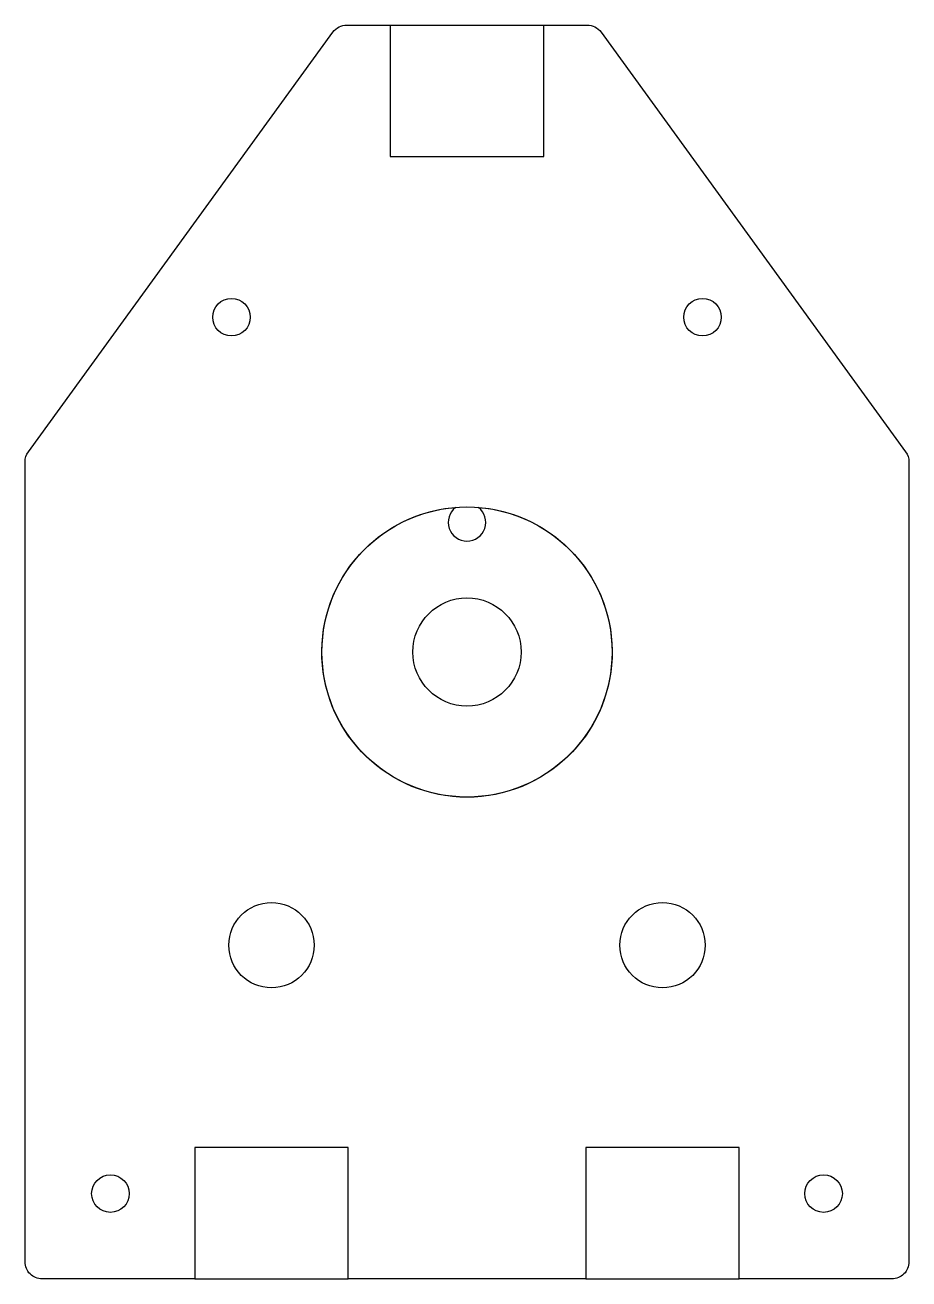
# Model space of a CAD drawing. Header units: millimetres. Extents: x -25.9 to 25.9, y -36.7 to 36.7.
import ezdxf

# ---------------------------------------------------------------- set-up
doc = ezdxf.new("R2010")
doc.units = ezdxf.units.MM
doc.layers.get('0').update_dxf_attribs({"linetype": 'CONTINUOUS'})

msp = doc.modelspace()

# ---------------------------------------------------------------- linework, layer by layer
for p, q in [((-4.5, 36.745), (4.5, 36.745)), ((-15.955, -36.745), (-6.955, -36.745)), ((6.955, -36.745), (15.955, -36.745))]:
    msp.add_line(p, q)
for points in [[(25.891, -35.745, -0.414214), (24.891, -36.745), (15.955, -36.745), (15.955, -29.045), (6.955, -29.045), (6.955, -36.745), (-6.955, -36.745), (-6.955, -29.045), (-15.955, -29.045), (-15.955, -36.745), (-24.891, -36.745, -0.414214), (-25.891, -35.745), (-25.891, 11.15, -0.158253), (-25.701, 11.738), (-7.851, 36.333, -0.240215), (-7.041, 36.745), (-4.5, 36.745), (-4.5, 29.045), (4.5, 29.045), (4.5, 36.745), (7.041, 36.745, -0.240215), (7.851, 36.333), (25.701, 11.738, -0.158253), (25.891, 11.15)], [(0.673, 8.473, -25.234273), (-0.673, 8.473, 2.92937)]]:
    msp.add_lwpolyline(points, format="xyb", close=True)
for centre, radius in [((-13.799, 19.624), 1.1), ((13.799, 19.624), 1.1), ((0, 0), 8.5), ((0, 0), 3.175), ((-11.455, -17.184), 2.5), ((11.455, -17.184), 2.5), ((-20.891, -31.745), 1.1), ((20.891, -31.745), 1.1)]:
    msp.add_circle(centre, radius)

doc.saveas('drawing.dxf')
